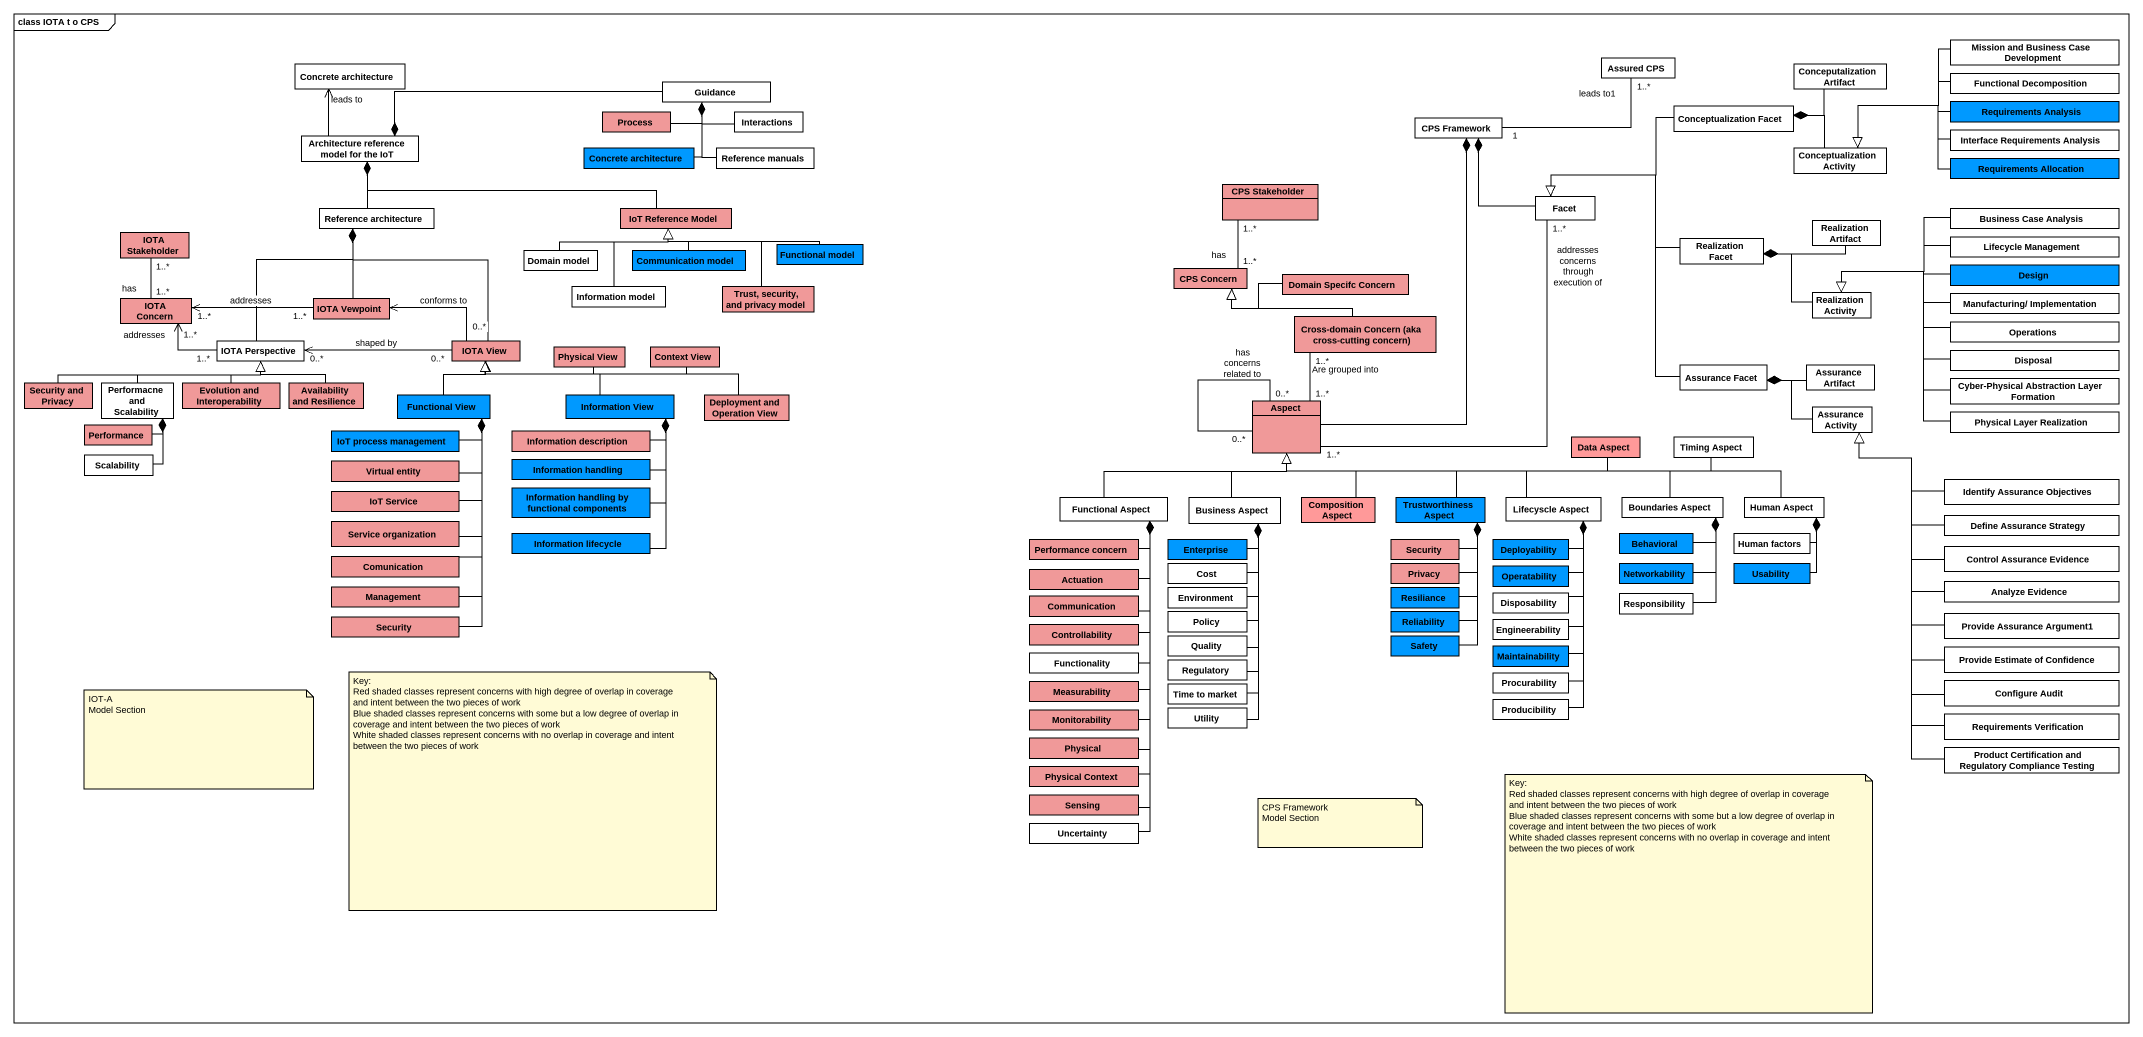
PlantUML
@startuml
mainframe class IOTA t o CPS
hide circle
hide empty members
class "Mission and Business Case Development" as Mission_and_Business_Case #FFFFFF
class "Concrete architecture" as Concrete_architecture #FFFFFF
class Guidance #FFFFFF
class "Assured CPS" as Assured_CPS #FFFFFF
class "Conceputalization Artifact" as Conceputalization_Artifact #FFFFFF
class "Functional Decomposition" as Functional_Decomposition #FFFFFF
class "Process" as Process_ #F09999
class Interactions #FFFFFF
class "CPS Framework" as CPS_Framework #FFFFFF
class "Conceptualization Facet" as Conceptualization_Facet #FFFFFF
class "Requirements Analysis" as Requirements_Analysis #0099FF
class "Interface Requirements Analysis" as Interface_Requirements #FFFFFF
class "Architecture reference model for the IoT" as Architecture_reference #FFFFFF
class "Concrete architecture" as Concrete_architecture_2 #0099FF
class "Reference manuals" as Reference_manuals #FFFFFF
class "Conceptualization Activity" as Conceptualization_Activity #FFFFFF
class "Requirements Allocation" as Requirements_Allocation #0099FF
class "Reference architecture" as Reference_architecture #FFFFFF
class "IoT Reference Model" as IoT_Reference_Model #F09999
class "CPS Stakeholder" as CPS_Stakeholder #F09999
class Facet #FFFFFF
class "Business Case Analysis" as Business_Case_Analysis #FFFFFF
class "IOTA Stakeholder" as IOTA_Stakeholder #F09999
class "Functional model" as Functional_model #0099FF
class "Realization Facet" as Realization_Facet #FFFFFF
class "Realization Artifact" as Realization_Artifact #FFFFFF
class "Lifecycle Management" as Lifecycle_Management #FFFFFF
class "Domain model" as Domain_model #FFFFFF
class "Information model" as Information_model #FFFFFF
class "Communication model" as Communication_model #0099FF
class "Trust, security, and privacy model" as Trust_security_and_privacy #F09999
class "CPS Concern" as CPS_Concern #F09999
class "Domain Specifc Concern" as Domain_Specifc_Concern #F09999
class Design #0099FF
class "IOTA Concern" as IOTA_Concern #F09999
class "IOTA Vewpoint" as IOTA_Vewpoint #F09999
class "Cross-domain Concern (aka cross-cutting concern)" as Cross_domain_Concern_aka #F09999
class "Realization Activity" as Realization_Activity #FFFFFF
class "Manufacturing/ Implementation" as Manufacturing_Implementation #FFFFFF
class Operations #FFFFFF
class "IOTA Perspective" as IOTA_Perspective #FFFFFF
class "IOTA View" as IOTA_View #F09999
class "Physical View" as Physical_View #F09999
class "Context View" as Context_View #F09999
class "Assurance Facet" as Assurance_Facet #FFFFFF
class "Assurance Artifact" as Assurance_Artifact #FFFFFF
class Disposal #FFFFFF
class "Security and Privacy" as Security_and_Privacy #F09999
class "Performacne and Scalability" as Performacne_and_Scalability #FFFFFF
class "Evolution and Interoperability" as Evolution_and #F09999
class "Availability and Resilience" as Availability_and_Resilience #F09999
class "Functional View" as Functional_View #0099FF
class "Information View" as Information_View #0099FF
class "Deployment and Operation View" as Deployment_and_Operation #F09999
class Aspect #F09999
class "Cyber-Physical Abstraction Layer Formation" as Cyber_Physical_Abstraction #FFFFFF
class Performance #F09999
class "IoT process management" as IoT_process_management #0099FF
class "Information description" as Information_description #F09999
class "Data Aspect" as Data_Aspect #FF9999
class "Timing Aspect" as Timing_Aspect #FFFFFF
class "Assurance Activity" as Assurance_Activity #FFFFFF
class "Physical Layer Realization" as Physical_Layer_Realization #FFFFFF
class Scalability #FFFFFF
class "Virtual entity" as Virtual_entity #F09999
class "Information handling" as Information_handling #0099FF
class "Identify Assurance Objectives" as Identify_Assurance #FFFFFF
class "IoT Service" as IoT_Service #F09999
class "Information handling by functional components" as Information_handling_by #0099FF
class "Functional Aspect" as Functional_Aspect #FFFFFF
class "Business Aspect" as Business_Aspect #FFFFFF
class "Composition Aspect" as Composition_Aspect #FF9999
class "Trustworthiness Aspect" as Trustworthiness_Aspect #0099FF
class "Lifecyscle Aspect" as Lifecyscle_Aspect #FFFFFF
class "Boundaries Aspect" as Boundaries_Aspect #FFFFFF
class "Human Aspect" as Human_Aspect #FFFFFF
class "Define Assurance Strategy" as Define_Assurance_Strategy #FFFFFF
class "Service organization" as Service_organization #F09999
class Comunication #F09999
class "Information lifecycle" as Information_lifecycle #0099FF
class "Performance concern" as Performance_concern #F09999
class Enterprise #0099FF
class Security #F09999
class Deployability #0099FF
class Behavioral #0099FF
class "Human factors" as Human_factors #FFFFFF
class "Control Assurance Evidence" as Control_Assurance_Evidence #FFFFFF
class Management #F09999
class Communication #F09999
class Actuation #F09999
class Environment #FFFFFF
class Cost #FFFFFF
class Privacy #F09999
class Resiliance #0099FF
class Disposability #FFFFFF
class Operatability #0099FF
class Responsibility #FFFFFF
class Networkability #0099FF
class Usability #0099FF
class "Analyze Evidence" as Analyze_Evidence #FFFFFF
class "Security" as Security_2 #F09999
class Controllability #F09999
class Quality #FFFFFF
class Policy #FFFFFF
class Reliability #0099FF
class Safety #0099FF
class Engineerability #FFFFFF
class "Provide Assurance Argument1" as Provide_Assurance_Argument1 #FFFFFF
class Functionality #FFFFFF
class Regulatory #FFFFFF
class Maintainability #0099FF
class Procurability #FFFFFF
class "Provide Estimate of Confidence" as Provide_Estimate_of #FFFFFF
class Measurability #F09999
class Monitorability #F09999
class "Time to market" as Time_to_market #FFFFFF
class Utility #FFFFFF
class Producibility #FFFFFF
class "Configure Audit" as Configure_Audit #FFFFFF
class Physical #F09999
class "Product Certification and Regulatory Compliance Testing" as Product_Certification_and #FFFFFF
class "Requirements Verification" as Requirements_Verification #FFFFFF
class "Physical Context" as Physical_Context #F09999
class Sensing #F09999
class Uncertainty #FFFFFF
Mission_and_Business_Case -left-|> Conceptualization_Activity
Guidance *-left- Process_
Guidance *-right- Interactions
Guidance *-- Concrete_architecture_2
Guidance *-- Reference_manuals
Functional_Decomposition -left-|> Conceptualization_Activity
CPS_Framework "1" -right- "1..*" Assured_CPS : leads to1
CPS_Framework *-- Facet
CPS_Framework *-- Aspect
Conceptualization_Facet *-right- Conceputalization_Artifact
Conceptualization_Facet *-right- Conceptualization_Activity
Conceptualization_Facet -left-|> Facet
Requirements_Analysis -left-|> Conceptualization_Activity
Interface_Requirements -left-|> Conceptualization_Activity
Architecture_reference -up-> Concrete_architecture : leads to
Architecture_reference *-right- Guidance
Architecture_reference *-- Reference_architecture
Architecture_reference *-right- IoT_Reference_Model
Requirements_Allocation -left-|> Conceptualization_Activity
Reference_architecture *-- IOTA_Vewpoint
Reference_architecture *-- IOTA_Perspective
Reference_architecture *-- IOTA_View
CPS_Stakeholder "1..*" -- "1..*" CPS_Concern : has
Business_Case_Analysis -left-|> Realization_Activity
IOTA_Stakeholder "1..*" -- "1..*" IOTA_Concern : has
Functional_model -left-|> IoT_Reference_Model
Realization_Facet -left-|> Facet
Realization_Facet *-right- Realization_Artifact
Realization_Facet *-right- Realization_Activity
Lifecycle_Management -left-|> Realization_Activity
Domain_model -right-|> IoT_Reference_Model
Information_model -up-|> IoT_Reference_Model
Communication_model -up-|> IoT_Reference_Model
Trust_security_and_privacy -up-|> IoT_Reference_Model
Domain_Specifc_Concern -left-|> CPS_Concern
Design -left-|> Realization_Activity
IOTA_Vewpoint "1..*" -left-> "1..*" IOTA_Concern : addresses
Cross_domain_Concern_aka -left-|> CPS_Concern
Cross_domain_Concern_aka "1..*" -- "1..*" Aspect : Are grouped into
Manufacturing_Implementation -left-|> Realization_Activity
Operations -left-|> Realization_Activity
IOTA_Perspective "1..*" -left-> "1..*" IOTA_Concern : addresses
IOTA_View "0..*" -left-> IOTA_Vewpoint : conforms to
IOTA_View "0..*" -left-> "0..*" IOTA_Perspective : shaped by
Physical_View -left-|> IOTA_View
Context_View -left-|> IOTA_View
Assurance_Facet -up-|> Facet
Assurance_Facet *-right- Assurance_Artifact
Assurance_Facet *-right- Assurance_Activity
Disposal -left-|> Realization_Activity
Security_and_Privacy -right-|> IOTA_Perspective
Performacne_and_Scalability -right-|> IOTA_Perspective
Performacne_and_Scalability *-- Performance
Performacne_and_Scalability *-- Scalability
Evolution_and -up-|> IOTA_Perspective
Availability_and_Resilience -up-|> IOTA_Perspective
Functional_View -up-|> IOTA_View
Functional_View *-- IoT_process_management
Functional_View *-- Virtual_entity
Functional_View *-- IoT_Service
Functional_View *-- Service_organization
Functional_View *-- Comunication
Functional_View *-- Management
Functional_View *-- Security_2
Information_View -left-|> IOTA_View
Information_View *-- Information_description
Information_View *-- Information_handling
Information_View *-- Information_handling_by
Information_View *-- Information_lifecycle
Deployment_and_Operation -left-|> IOTA_View
Aspect "1..*" -up- "1..*" Facet : addresses concerns through execution of
Aspect "0..*" -- "0..*" Aspect : has concerns related to
Cyber_Physical_Abstraction -left-|> Realization_Activity
Data_Aspect -left-|> Aspect
Timing_Aspect -left-|> Aspect
Physical_Layer_Realization -up-|> Realization_Activity
Identify_Assurance -left-|> Assurance_Activity
Functional_Aspect -right-|> Aspect
Functional_Aspect *-- Performance_concern
Functional_Aspect *-- Communication
Functional_Aspect *-- Actuation
Functional_Aspect *-- Controllability
Functional_Aspect *-- Functionality
Functional_Aspect *-- Measurability
Functional_Aspect *-- Monitorability
Functional_Aspect *-- Physical
Functional_Aspect *-- Physical_Context
Functional_Aspect *-- Sensing
Functional_Aspect *-- Uncertainty
Business_Aspect -up-|> Aspect
Business_Aspect *-- Enterprise
Business_Aspect *-- Environment
Business_Aspect *-- Cost
Business_Aspect *-- Quality
Business_Aspect *-- Policy
Business_Aspect *-- Regulatory
Business_Aspect *-- Time_to_market
Business_Aspect *-- Utility
Composition_Aspect -up-|> Aspect
Trustworthiness_Aspect -left-|> Aspect
Trustworthiness_Aspect *-- Security
Trustworthiness_Aspect *-- Privacy
Trustworthiness_Aspect *-- Resiliance
Trustworthiness_Aspect *-- Reliability
Trustworthiness_Aspect *-- Safety
Lifecyscle_Aspect -left-|> Aspect
Lifecyscle_Aspect *-- Deployability
Lifecyscle_Aspect *-- Disposability
Lifecyscle_Aspect *-- Operatability
Lifecyscle_Aspect *-- Engineerability
Lifecyscle_Aspect *-- Maintainability
Lifecyscle_Aspect *-- Procurability
Lifecyscle_Aspect *-- Producibility
Boundaries_Aspect -left-|> Aspect
Boundaries_Aspect *-- Behavioral
Boundaries_Aspect *-- Responsibility
Boundaries_Aspect *-- Networkability
Human_Aspect -left-|> Aspect
Human_Aspect *-- Human_factors
Human_Aspect *-- Usability
Define_Assurance_Strategy -left-|> Assurance_Activity
Control_Assurance_Evidence -up-|> Assurance_Activity
Analyze_Evidence -up-|> Assurance_Activity
Provide_Assurance_Argument1 -up-|> Assurance_Activity
Provide_Estimate_of -up-|> Assurance_Activity
Configure_Audit -up-|> Assurance_Activity
Product_Certification_and -up-|> Assurance_Activity
Requirements_Verification -up-|> Assurance_Activity
note as N1
  Key:
  Red shaded classes represent concerns with high degree of overlap in coverage and intent between the two pieces of work
  Blue shaded classes represent concerns with some but a low degree of overlap in coverage and intent between the two pieces of work
  White shaded classes represent concerns with no overlap in coverage and intent between the two pieces of work
end note
note as N2
  IOT-A
  Model Section
end note
note as N3
  Key:
  Red shaded classes represent concerns with high degree of overlap in coverage and intent between the two pieces of work
  Blue shaded classes represent concerns with some but a low degree of overlap in coverage and intent between the two pieces of work
  White shaded classes represent concerns with no overlap in coverage and intent between the two pieces of work
end note
note as N4
  CPS Framework
  Model Section
end note
@enduml
